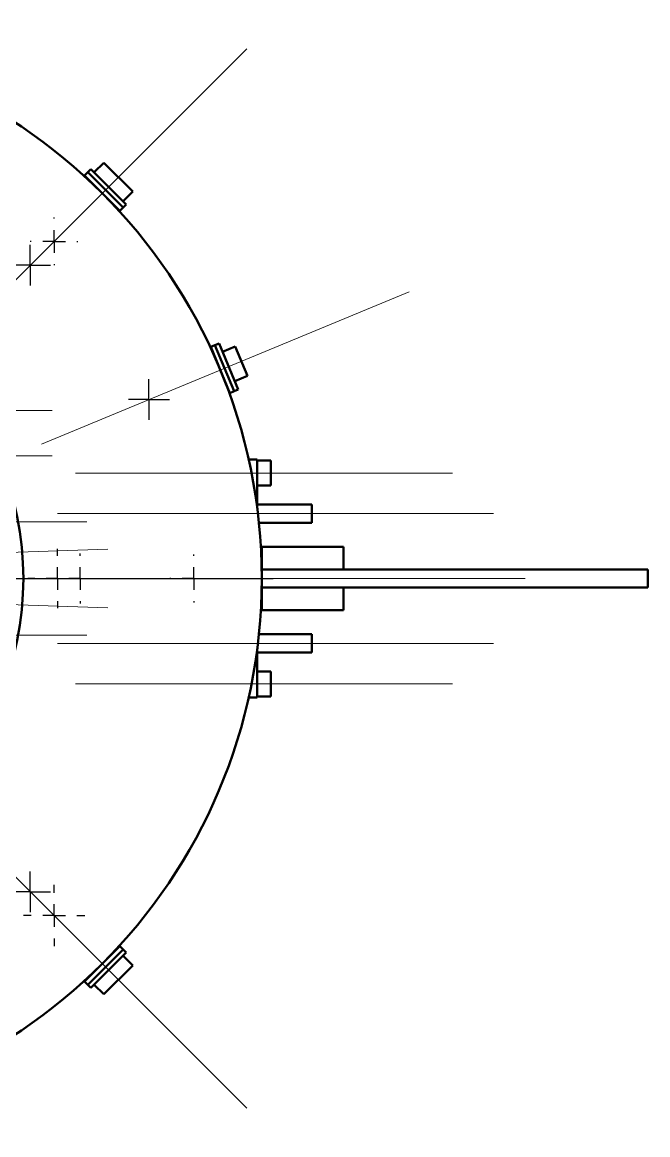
# Model space of a CAD drawing. Header units: millimetres. Extents: x 0 to 420, y 0 to 297.
# Drawn here: x 362.41 to 379.62, y 194.69 to 225.31 of the extents above; entities that cross this region are included whole.
import ezdxf

# ---------------------------------------------------------------- set-up
doc = ezdxf.new("R2010")
doc.units = ezdxf.units.MM
doc.linetypes.add('CENTERX2', pattern=[20.32, 12.7, -2.54, 2.54, -2.54])
doc.layers.add('9中心线层', color=1, linetype='Continuous')

# ---------------------------------------------------------------- blocks, each defined once
blk = doc.blocks.new('SW_CENTERMARKSYMBOL_129')
at = {"layer": '9中心线层', "color": 0}
for p, q in [((0, 0.625), (0, 15.3125)), ((0, 0), (0, 0.3125)), ((-0.625, 0), (-15.3125, 0)), ((0, 0), (-0.3125, 0)), ((0, 0), (0, -0.3125)), ((0, 0), (0.3125, 0)), ((0.625, 0), (15.3125, 0)), ((0, -0.625), (0, -15.3125))]:
    blk.add_line(p, q, dxfattribs=at)
blk = doc.blocks.new('SW_CENTERMARKSYMBOL_130')
at = {"layer": '9中心线层', "color": 0}
for p, q in [((0, 0.625), (0, 0.6875)), ((0, 0), (0, 0.3125)), ((-0.625, 0), (-0.6875, 0)), ((0, 0), (-0.3125, 0)), ((0, 0), (0, -0.3125)), ((0, 0), (0.3125, 0)), ((0.625, 0), (0.6875, 0)), ((0, -0.625), (0, -0.6875))]:
    blk.add_line(p, q, dxfattribs=at)
blk = doc.blocks.new('SW_CENTERMARKSYMBOL_147')
at = {"layer": '9中心线层', "color": 0}
for p, q in [((0, 0.3125), (0, 0.5625)), ((0, 0), (0, 0.3125)), ((-0.3125, 0), (-0.5625, 0)), ((0, 0), (-0.3125, 0)), ((0, 0), (0, -0.3125)), ((0, 0), (0.3125, 0)), ((0.3125, 0), (0.5625, 0)), ((0, -0.3125), (0, -0.5625))]:
    blk.add_line(p, q, dxfattribs=at)
blk = doc.blocks.new('SW_CENTERMARKSYMBOL_149')
at = {"layer": '9中心线层', "color": 0}
for p, q in [((0, 0.3125), (0, 0.5625)), ((0, 0), (0, 0.3125)), ((-0.3125, 0), (-0.5625, 0)), ((0, 0), (-0.3125, 0)), ((0, 0), (0, -0.3125)), ((0, 0), (0.3125, 0)), ((0.3125, 0), (0.5625, 0)), ((0, -0.3125), (0, -0.5625))]:
    blk.add_line(p, q, dxfattribs=at)
blk = doc.blocks.new('SW_CENTERMARKSYMBOL_165')
at = {"layer": '9中心线层', "color": 0}
for p, q in [((0, 0.3125), (0, 0.5625)), ((0, 0), (0, 0.3125)), ((-0.3125, 0), (-0.5625, 0)), ((0, 0), (-0.3125, 0)), ((0, 0), (0, -0.3125)), ((0, 0), (0.3125, 0)), ((0.3125, 0), (0.5625, 0)), ((0, -0.3125), (0, -0.5625))]:
    blk.add_line(p, q, dxfattribs=at)
blk = doc.blocks.new('SW_CENTERMARKSYMBOL_172')
at = {"layer": '9中心线层', "color": 0}
for p, q in [((0, 0.625), (0, 0.8125)), ((0, 0), (0, 0.3125)), ((-0.625, 0), (-0.8125, 0)), ((0, 0), (-0.3125, 0)), ((0, 0), (0, -0.3125)), ((0, 0), (0.3125, 0)), ((0.625, 0), (0.8125, 0)), ((0, -0.625), (0, -0.8125))]:
    blk.add_line(p, q, dxfattribs=at)
blk = doc.blocks.new('SW_CENTERMARKSYMBOL_173')
at = {"layer": '9中心线层', "color": 0}
for p, q in [((0, 0.625), (0, 0.65625)), ((0, 0), (0, 0.3125)), ((-0.625, 0), (-0.65625, 0)), ((0, 0), (-0.3125, 0)), ((0, 0), (0, -0.3125)), ((0, 0), (0.3125, 0)), ((0.625, 0), (0.65625, 0)), ((0, -0.625), (0, -0.65625))]:
    blk.add_line(p, q, dxfattribs=at)
blk = doc.blocks.new('SW_CENTERMARKSYMBOL_174')
at = {"layer": '9中心线层', "color": 0}
for p, q in [((0, 0.625), (0, 0.65625)), ((0, 0), (0, 0.3125)), ((-0.625, 0), (-0.65625, 0)), ((0, 0), (-0.3125, 0)), ((0, 0), (0, -0.3125)), ((0, 0), (0.3125, 0)), ((0.625, 0), (0.65625, 0)), ((0, -0.625), (0, -0.65625))]:
    blk.add_line(p, q, dxfattribs=at)
blk = doc.blocks.new('SW_CENTERMARKSYMBOL_178')
at = {"layer": '9中心线层', "color": 0}
for p, q in [((0, 0.625), (0, 0.84375)), ((0, 0), (0, 0.3125)), ((-0.625, 0), (-0.84375, 0)), ((0, 0), (-0.3125, 0)), ((0, 0), (0, -0.3125)), ((0, 0), (0.3125, 0)), ((0.625, 0), (0.84375, 0)), ((0, -0.625), (0, -0.84375))]:
    blk.add_line(p, q, dxfattribs=at)

msp = doc.modelspace()

# ---------------------------------------------------------------- linework, layer by layer
at = {"color": 7, "linetype": 'Continuous', "lineweight": 50}
for p, q in [((364.651, 221.446), (364.386, 221.181)), ((364.651, 221.446), (365.446, 220.651)), ((364.209, 221.181), (364.12, 221.093)), ((364.297, 221.27), (364.209, 221.181)), ((364.209, 221.181), (365.181, 220.209)), ((364.209, 221.181), (365.181, 220.209)), ((364.297, 221.27), (365.27, 220.297)), ((364.12, 221.093), (365.093, 220.12)), ((364.28, 220.934), (364.275, 220.929)), ((364.284, 220.929), (364.279, 220.924)), ((365.181, 220.386), (365.446, 220.651)), ((364.924, 220.279), (364.929, 220.284)), ((364.929, 220.275), (364.934, 220.28)), ((365.093, 220.12), (365.181, 220.209)), ((365.181, 220.209), (365.27, 220.297)), ((367.711, 216.423), (367.595, 216.375)), ((367.595, 216.375), (368.121, 215.105)), ((367.826, 216.471), (367.711, 216.423)), ((367.711, 216.423), (368.237, 215.153)), ((367.711, 216.423), (368.237, 215.153)), ((367.826, 216.471), (368.352, 215.201)), ((368.268, 216.384), (367.922, 216.24)), ((368.268, 216.384), (368.603, 215.575)), ((367.681, 216.168), (367.675, 216.165)), ((367.684, 216.162), (367.677, 216.159)), ((368.026, 215.316), (368.033, 215.319)), ((368.029, 215.31), (368.035, 215.313)), ((368.257, 215.432), (368.603, 215.575)), ((368.121, 215.105), (368.237, 215.153)), ((368.237, 215.153), (368.352, 215.201)), ((368.875, 213.275), (368.638, 213.275)), ((368.875, 213.275), (368.875, 211.932)), ((369.25, 213.244), (368.875, 213.244)), ((369.25, 212.9), (369.25, 213.244)), ((369.25, 212.556), (369.25, 212.9)), ((368.875, 212.556), (369.25, 212.556)), ((370.375, 212.035), (368.875, 212.035)), ((370.375, 212.035), (370.375, 211.785)), ((370.375, 211.785), (370.375, 211.535)), ((368.921, 211.535), (370.375, 211.535)), ((368.988, 210.875), (368.974, 210.875)), ((368.988, 210.875), (368.988, 210.612)), ((371.25, 210.875), (369, 210.875)), ((369, 210.25), (369, 210.875)), ((371.25, 210.25), (371.25, 210.875)), ((369, 210.5), (368.992, 210.5)), ((369, 209.75), (369, 210.25)), ((379.625, 210.25), (369, 210.25)), ((379.625, 209.75), (379.625, 210.25)), ((368.992, 209.5), (369, 209.5)), ((379.625, 209.75), (369, 209.75)), ((369, 209.125), (369, 209.75)), ((371.25, 209.125), (371.25, 209.75)), ((368.988, 209.388), (368.988, 209.125)), ((368.974, 209.125), (368.988, 209.125)), ((369, 209.125), (371.25, 209.125)), ((370.375, 208.465), (368.921, 208.465)), ((370.375, 208.465), (370.375, 208.215)), ((368.875, 208.068), (368.875, 206.725)), ((368.875, 207.965), (370.375, 207.965)), ((370.375, 208.215), (370.375, 207.965)), ((369.25, 207.444), (368.875, 207.444)), ((369.25, 207.1), (369.25, 207.444)), ((369.25, 206.756), (369.25, 207.1)), ((368.875, 206.725), (368.638, 206.725)), ((368.875, 206.756), (369.25, 206.756)), ((365.093, 199.88), (364.12, 198.907)), ((365.181, 199.791), (364.209, 198.819)), ((365.181, 199.791), (364.209, 198.819)), ((365.27, 199.703), (364.297, 198.73)), ((364.929, 199.716), (364.924, 199.721)), ((364.934, 199.72), (364.929, 199.725)), ((365.181, 199.791), (365.093, 199.88)), ((365.27, 199.703), (365.181, 199.791)), ((365.446, 199.349), (365.181, 199.614)), ((364.275, 199.071), (364.28, 199.066)), ((364.279, 199.076), (364.284, 199.071)), ((365.446, 199.349), (364.651, 198.554)), ((364.12, 198.907), (364.209, 198.819)), ((364.209, 198.819), (364.297, 198.73)), ((364.386, 198.819), (364.651, 198.554))]:
    msp.add_line(p, q, dxfattribs=at)
for radius in [15, 8.437]:
    msp.add_circle((354, 210), radius, dxfattribs=at)
at = {"layer": '9中心线层', "linetype": 'CENTERX2', "lineweight": 18, "ltscale": 2.5}
for p, q in [((368.584, 224.584), (360.527, 216.527)), ((373.055, 217.893), (362.933, 213.7)), ((363.225, 214.625), (345.725, 214.625)), ((363.225, 213.375), (345.725, 213.375)), ((363.875, 212.9), (374.25, 212.9)), ((375.375, 211.785), (363.375, 211.785)), ((343.812, 211.562), (364.188, 211.562)), ((364.761, 210.811), (354.658, 210.455)), ((369, 210), (331.75, 210)), ((376.25, 210), (369, 210)), ((364.761, 209.189), (354.658, 209.545)), ((364.188, 208.438), (343.812, 208.438)), ((375.375, 208.215), (363.375, 208.215)), ((363.875, 207.1), (374.25, 207.1)), ((368.584, 195.416), (360.527, 203.473))]:
    msp.add_line(p, q, dxfattribs=at)

# ---------------------------------------------------------------- block references
at = {"layer": '9中心线层'}
for name, p in [('SW_CENTERMARKSYMBOL_129', (354, 210)), ('SW_CENTERMARKSYMBOL_174', (363.281, 219.281)), ('SW_CENTERMARKSYMBOL_149', (362.625, 218.625)), ('SW_CENTERMARKSYMBOL_165', (365.895, 214.927)), ('SW_CENTERMARKSYMBOL_172', (363.375, 210)), ('SW_CENTERMARKSYMBOL_130', (364, 210)), ('SW_CENTERMARKSYMBOL_173', (367.125, 210)), ('SW_CENTERMARKSYMBOL_147', (362.625, 201.375)), ('SW_CENTERMARKSYMBOL_178', (363.281, 200.719))]:
    msp.add_blockref(name, p, dxfattribs=at)

doc.saveas('drawing.dxf')
